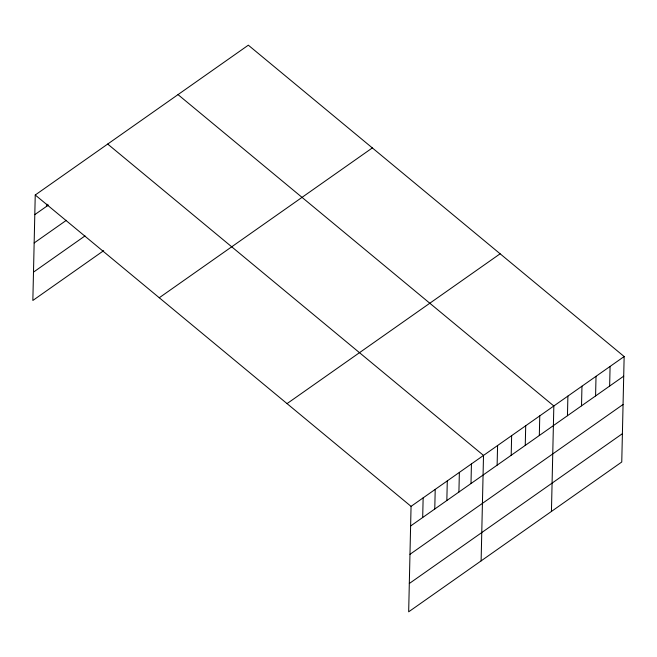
<?xml version="1.0" encoding="UTF-8"?>
<svg xmlns="http://www.w3.org/2000/svg" width="657" height="657" viewBox="0 0 657 657"><rect width="100%" height="100%" fill="white"/><g stroke="black" fill="none" stroke-linecap="round" stroke-linejoin="round"><path stroke-width="0.99" d="M35.24 194.998L411.06 506.366L408.67 611.823L621.76 462.002L624.15 356.537L248.33 45.177L35.24 194.998L32.85 300.463L103.691 250.654M46.869 206.142L46.918 204.179M422.689 517.511L423.141 497.875M434.77 509.019L435.213 489.383M446.842 500.527L447.286 480.899M458.914 492.036L459.366 472.408M470.995 483.544L471.439 463.916M481.121 560.889L483.511 455.424L107.691 144.055M497.127 465.164L497.579 445.536M511.195 455.276L511.639 435.648M525.255 445.389L525.707 425.761M539.323 435.501L539.767 415.873M551.437 511.442L553.835 405.985L178.014 94.616M567.451 415.725L567.894 396.097M581.511 405.837L581.962 386.209M595.579 395.949L596.022 376.313M609.639 386.061L610.09 366.425M34.796 214.634L48.487 205.009M34.156 242.95L66.357 220.317M33.491 272.138L85.016 235.912M159.265 297.752L372.347 147.924M287.043 403.612L500.133 253.791M411.06 506.366L624.15 356.537M410.617 525.994L623.707 376.174M409.976 554.319L623.058 404.49M409.311 583.506L622.401 433.677"/></g></svg>
